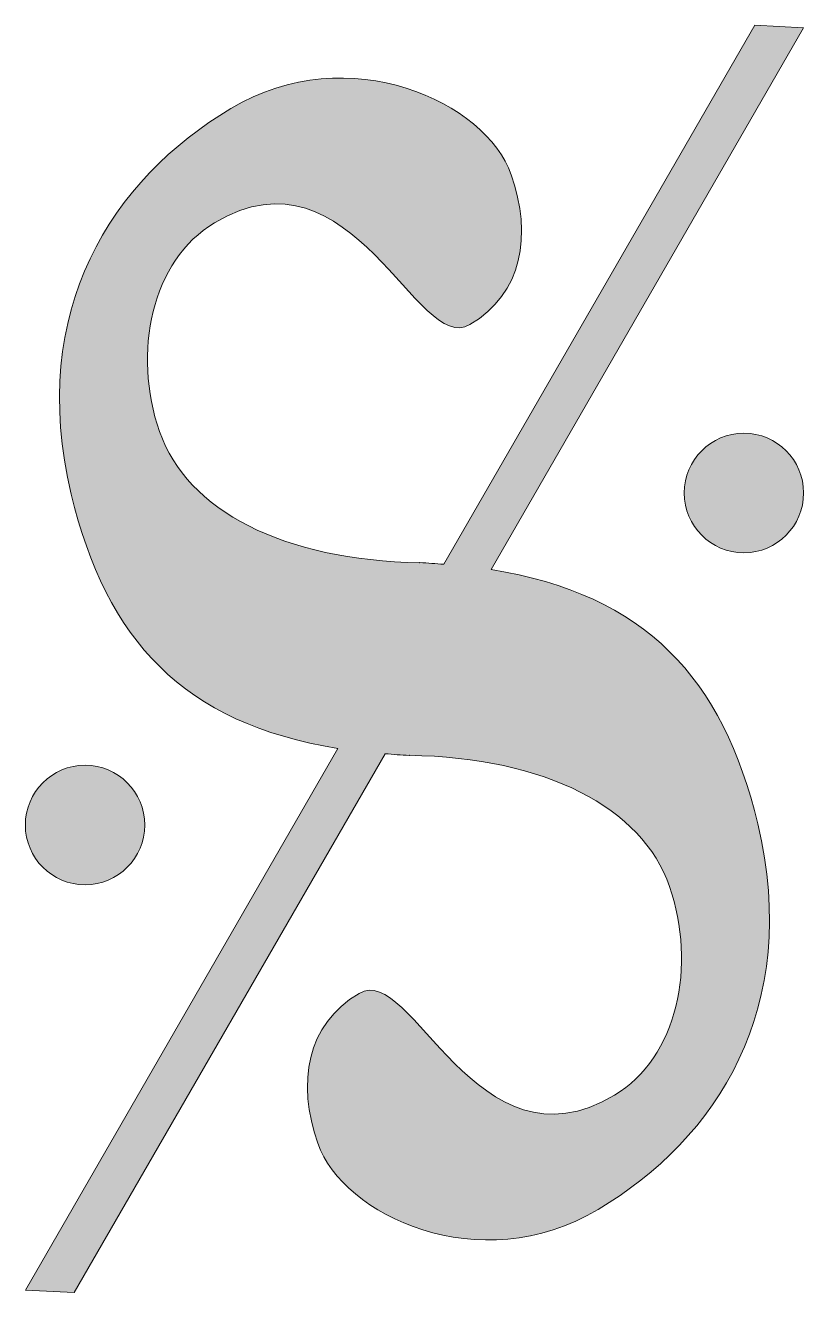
# Model space of a CAD drawing. Header units: inches. Extents: x 42.8 to 57.5, y -62 to -38.1.
import ezdxf

# ---------------------------------------------------------------- set-up
doc = ezdxf.new("R2010")
doc.units = ezdxf.units.IN
doc.header["$MEASUREMENT"] = 0
doc.layers.add('Layer 1', color=7, linetype='Continuous')

msp = doc.modelspace()

# ---------------------------------------------------------------- hatches: boundary and pattern name
at = {"layer": 'Layer 1', "true_color": 0x231f20}
h = msp.add_hatch(color=250, dxfattribs=at)
h.dxf.hatch_style = 2
edge = h.paths.add_edge_path()
edge.add_spline(control_points=[(56.373, -45.759), (55.75, -45.759), (55.246, -46.265), (55.246, -46.888), (55.246, -47.511), (55.75, -48.016), (56.373, -48.016), (56.996, -48.016), (57.501, -47.511), (57.501, -46.888), (57.501, -46.265), (56.996, -45.759), (56.373, -45.759)], knot_values=[0, 0, 0, 0, 1, 1, 1, 2, 2, 2, 3, 3, 3, 4, 4, 4, 4], degree=3, periodic=1)
edge = h.paths.add_edge_path()
edge.add_spline(control_points=[(43.93, -54.288), (44.553, -54.288), (45.058, -53.782), (45.058, -53.16), (45.058, -52.537), (44.553, -52.031), (43.93, -52.031), (43.307, -52.031), (42.802, -52.537), (42.802, -53.16), (42.802, -53.782), (43.307, -54.288), (43.93, -54.288)], knot_values=[0, 0, 0, 0, 1, 1, 1, 2, 2, 2, 3, 3, 3, 4, 4, 4, 4], degree=3, periodic=1)
edge = h.paths.add_edge_path()
edge.add_spline(control_points=[(51.6, -48.335), (51.6, -48.335), (57.501, -38.101), (57.501, -38.101), (57.501, -38.101), (56.578, -38.056), (56.578, -38.056), (56.578, -38.056), (50.708, -48.235), (50.708, -48.235), (50.557, -48.223), (50.407, -48.21), (50.248, -48.203), (50.248, -48.203), (50.25, -48.205), (50.25, -48.205), (47.675, -48.16), (45.854, -47.224), (45.337, -45.73), (44.82, -44.236), (45.185, -42.494), (46.376, -41.784), (48.989, -40.227), (50.203, -44.303), (51.199, -43.709), (52.196, -43.115), (52.375, -42.022), (51.979, -40.877), (51.508, -39.515), (48.925, -38.292), (46.683, -39.628), (44.44, -40.965), (42.84, -43.433), (43.669, -46.911), (44.326, -49.661), (45.789, -51.244), (48.703, -51.712), (48.703, -51.712), (42.802, -61.946), (42.802, -61.946), (42.802, -61.946), (43.726, -61.991), (43.726, -61.991), (43.726, -61.991), (49.595, -51.812), (49.595, -51.812), (49.747, -51.825), (49.897, -51.838), (50.056, -51.845), (50.056, -51.845), (50.054, -51.843), (50.054, -51.843), (52.629, -51.887), (54.45, -52.824), (54.967, -54.318), (55.483, -55.812), (55.118, -57.554), (53.927, -58.264), (51.315, -59.82), (50.101, -55.744), (49.104, -56.339), (48.107, -56.932), (47.929, -58.025), (48.325, -59.17), (48.796, -60.532), (51.378, -61.756), (53.621, -60.419), (55.864, -59.083), (57.464, -56.614), (56.635, -53.137), (55.978, -50.386), (54.514, -48.803), (51.6, -48.335)], knot_values=[0, 0, 0, 0, 1, 1, 1, 2, 2, 2, 3, 3, 3, 4, 4, 4, 5, 5, 5, 6, 6, 6, 7, 7, 7, 8, 8, 8, 9, 9, 9, 10, 10, 10, 11, 11, 11, 12, 12, 12, 13, 13, 13, 14, 14, 14, 15, 15, 15, 16, 16, 16, 17, 17, 17, 18, 18, 18, 19, 19, 19, 20, 20, 20, 21, 21, 21, 22, 22, 22, 23, 23, 23, 24, 24, 24, 24], degree=3, periodic=1)

# ---------------------------------------------------------------- linework, layer by layer
at = {"layer": 'Layer 1', "lineweight": 0}
for points, knots in [([(51.6, -48.335), (51.6, -48.335), (57.501, -38.101), (57.501, -38.101), (57.501, -38.101), (56.578, -38.056), (56.578, -38.056), (56.578, -38.056), (50.708, -48.235), (50.708, -48.235), (50.557, -48.223), (50.407, -48.21), (50.248, -48.203), (50.248, -48.203), (50.25, -48.205), (50.25, -48.205), (47.675, -48.16), (45.854, -47.224), (45.337, -45.73), (44.82, -44.236), (45.185, -42.494), (46.376, -41.784), (48.989, -40.227), (50.203, -44.303), (51.199, -43.709), (52.196, -43.115), (52.375, -42.022), (51.979, -40.877), (51.508, -39.515), (48.925, -38.292), (46.683, -39.628), (44.44, -40.965), (42.84, -43.433), (43.669, -46.911), (44.326, -49.661), (45.789, -51.244), (48.703, -51.712), (48.703, -51.712), (42.802, -61.946), (42.802, -61.946), (42.802, -61.946), (43.726, -61.991), (43.726, -61.991), (43.726, -61.991), (49.595, -51.812), (49.595, -51.812), (49.747, -51.825), (49.897, -51.838), (50.056, -51.845), (50.056, -51.845), (50.054, -51.843), (50.054, -51.843), (52.629, -51.887), (54.45, -52.824), (54.967, -54.318), (55.483, -55.812), (55.118, -57.554), (53.927, -58.264), (51.315, -59.82), (50.101, -55.744), (49.104, -56.339), (48.107, -56.932), (47.929, -58.025), (48.325, -59.17), (48.796, -60.532), (51.378, -61.756), (53.621, -60.419), (55.864, -59.083), (57.464, -56.614), (56.635, -53.137), (55.978, -50.386), (54.514, -48.803), (51.6, -48.335)], [0, 0, 0, 0, 1, 1, 1, 2, 2, 2, 3, 3, 3, 4, 4, 4, 5, 5, 5, 6, 6, 6, 7, 7, 7, 8, 8, 8, 9, 9, 9, 10, 10, 10, 11, 11, 11, 12, 12, 12, 13, 13, 13, 14, 14, 14, 15, 15, 15, 16, 16, 16, 17, 17, 17, 18, 18, 18, 19, 19, 19, 20, 20, 20, 21, 21, 21, 22, 22, 22, 23, 23, 23, 24, 24, 24, 24]), ([(56.373, -45.759), (55.75, -45.759), (55.246, -46.265), (55.246, -46.888), (55.246, -47.511), (55.75, -48.016), (56.373, -48.016), (56.996, -48.016), (57.501, -47.511), (57.501, -46.888), (57.501, -46.265), (56.996, -45.759), (56.373, -45.759)], [0, 0, 0, 0, 1, 1, 1, 2, 2, 2, 3, 3, 3, 4, 4, 4, 4]), ([(43.93, -54.288), (44.553, -54.288), (45.058, -53.782), (45.058, -53.16), (45.058, -52.537), (44.553, -52.031), (43.93, -52.031), (43.307, -52.031), (42.802, -52.537), (42.802, -53.16), (42.802, -53.782), (43.307, -54.288), (43.93, -54.288)], [0, 0, 0, 0, 1, 1, 1, 2, 2, 2, 3, 3, 3, 4, 4, 4, 4])]:
    msp.add_open_spline(points, degree=3, knots=knots, dxfattribs=at)

doc.saveas('drawing.dxf')
